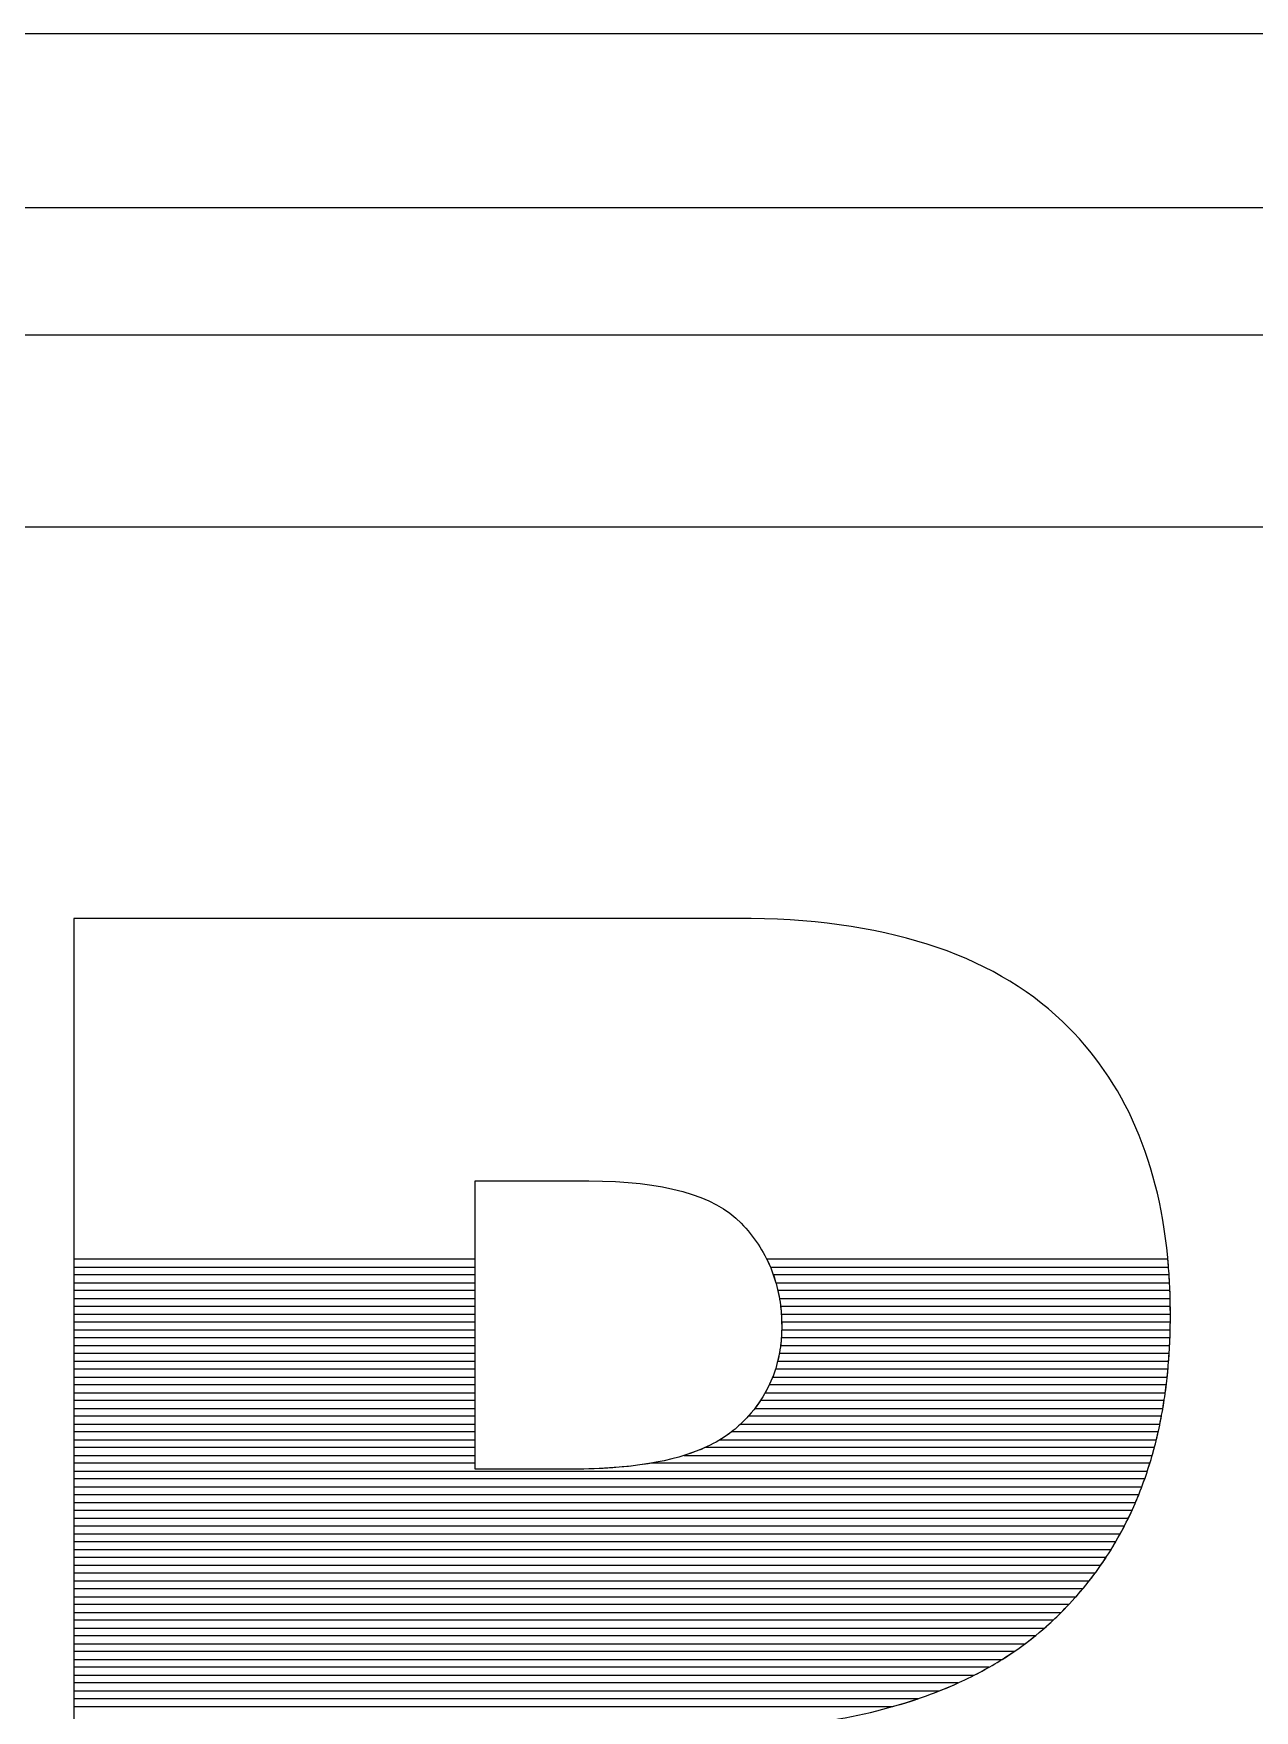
# Model space of a CAD drawing. Header units: inches. Extents: x -18.82 to -13.93, y 5.38 to 6.84.
# Drawn here: x -15.786 to -15.347, y 6.055 to 6.658 of the extents above; entities that cross this region are included whole.
import ezdxf

# ---------------------------------------------------------------- set-up
doc = ezdxf.new("R2010")
doc.units = ezdxf.units.IN
doc.header["$MEASUREMENT"] = 0
doc.layers.add('Layer 1', color=7, linetype='Continuous')

msp = doc.modelspace()

# ---------------------------------------------------------------- linework, layer by layer
at = {"layer": 'Layer 1', "color": 155}
msp.add_open_spline([(-17.44683, 6.65837), (-17.40052, 6.60463), (-17.36085, 6.54503), (-17.32916, 6.48076), (-17.32916, 6.48076), (-17.32916, 6.48076), (-13.92524, 6.48076), (-13.92524, 6.48076), (-13.92524, 6.48076), (-13.92524, 6.48076), (-13.92524, 6.65837), (-13.92524, 6.65837), (-13.92524, 6.65837), (-13.92524, 6.65837), (-17.44683, 6.65837), (-17.44683, 6.65837)], degree=3, knots=[0, 0, 0, 0, 0.2, 0.2, 0.2, 0.2, 0.4, 0.4, 0.4, 0.4, 0.6, 0.6, 0.6, 0.6, 1, 1, 1, 1], dxfattribs=at)
at = {"layer": 'Layer 1', "color": 7}
msp.add_open_spline([(-17.39783, 6.59574), (-17.38719, 6.58076), (-17.37692, 6.56549), (-17.36726, 6.54981), (-17.36726, 6.54981), (-17.36726, 6.54981), (-13.92524, 6.54981), (-13.92524, 6.54981), (-13.92524, 6.54981), (-13.92524, 6.54981), (-13.92524, 6.59574), (-13.92524, 6.59574), (-13.92524, 6.59574), (-13.92524, 6.59574), (-17.39783, 6.59574), (-17.39783, 6.59574)], degree=3, knots=[0, 0, 0, 0, 0.2, 0.2, 0.2, 0.2, 0.4, 0.4, 0.4, 0.4, 0.6, 0.6, 0.6, 0.6, 1, 1, 1, 1], dxfattribs=at)
at = {"layer": 'Layer 1', "color": 251}
for points, knots in [([(-15.77176, 6.21461), (-15.77176, 6.21461), (-15.77176, 6.34007), (-15.77176, 6.34007), (-15.77176, 6.34007), (-15.77176, 6.34007), (-15.53306, 6.34007), (-15.53306, 6.34007), (-15.53306, 6.34007), (-15.48109, 6.34007), (-15.44217, 6.32771), (-15.41626, 6.30299), (-15.41626, 6.30299), (-15.39373, 6.28146), (-15.381, 6.252), (-15.37809, 6.21461), (-15.37809, 6.21461), (-15.37809, 6.21461), (-15.52131, 6.21461), (-15.52131, 6.21461), (-15.52131, 6.21461), (-15.52373, 6.22037), (-15.52722, 6.22563), (-15.5318, 6.23041), (-15.5318, 6.23041), (-15.54153, 6.24053), (-15.55981, 6.24561), (-15.58665, 6.24561), (-15.58665, 6.24561), (-15.58665, 6.24561), (-15.62752, 6.24561), (-15.62752, 6.24561), (-15.62752, 6.24561), (-15.62752, 6.24561), (-15.62752, 6.21461), (-15.62752, 6.21461), (-15.62752, 6.21461), (-15.62752, 6.21461), (-15.77176, 6.21461), (-15.77176, 6.21461)], [0, 0, 0, 0, 0.090909, 0.090909, 0.090909, 0.090909, 0.181818, 0.181818, 0.181818, 0.181818, 0.272727, 0.272727, 0.272727, 0.272727, 0.363636, 0.363636, 0.363636, 0.363636, 0.454545, 0.454545, 0.454545, 0.454545, 0.545455, 0.545455, 0.545455, 0.545455, 0.636364, 0.636364, 0.636364, 0.636364, 0.727273, 0.727273, 0.727273, 0.727273, 0.818182, 0.818182, 0.818182, 0.818182, 1, 1, 1, 1]), ([(-15.77176, 6.20897), (-15.77176, 6.20897), (-15.77176, 6.21743), (-15.77176, 6.21743), (-15.77176, 6.21743), (-15.77176, 6.21743), (-15.62752, 6.21743), (-15.62752, 6.21743), (-15.62752, 6.21743), (-15.62752, 6.21743), (-15.62752, 6.20897), (-15.62752, 6.20897), (-15.62752, 6.20897), (-15.62752, 6.20897), (-15.77176, 6.20897), (-15.77176, 6.20897)], [0, 0, 0, 0, 0.2, 0.2, 0.2, 0.2, 0.4, 0.4, 0.4, 0.4, 0.6, 0.6, 0.6, 0.6, 1, 1, 1, 1]), ([(-15.5226, 6.21743), (-15.5226, 6.21743), (-15.37833, 6.21743), (-15.37833, 6.21743), (-15.37833, 6.21743), (-15.37807, 6.21466), (-15.37787, 6.21183), (-15.37773, 6.20897), (-15.37773, 6.20897), (-15.37773, 6.20897), (-15.51933, 6.20897), (-15.51933, 6.20897), (-15.51933, 6.20897), (-15.52017, 6.21191), (-15.52126, 6.21472), (-15.5226, 6.21743)], [0, 0, 0, 0, 0.2, 0.2, 0.2, 0.2, 0.4, 0.4, 0.4, 0.4, 0.6, 0.6, 0.6, 0.6, 1, 1, 1, 1]), ([(-15.77176, 6.20332), (-15.77176, 6.20332), (-15.77176, 6.21179), (-15.77176, 6.21179), (-15.77176, 6.21179), (-15.77176, 6.21179), (-15.62752, 6.21179), (-15.62752, 6.21179), (-15.62752, 6.21179), (-15.62752, 6.21179), (-15.62752, 6.20332), (-15.62752, 6.20332), (-15.62752, 6.20332), (-15.62752, 6.20332), (-15.77176, 6.20332), (-15.77176, 6.20332)], [0, 0, 0, 0, 0.2, 0.2, 0.2, 0.2, 0.4, 0.4, 0.4, 0.4, 0.6, 0.6, 0.6, 0.6, 1, 1, 1, 1]), ([(-15.52022, 6.21179), (-15.52022, 6.21179), (-15.37789, 6.21179), (-15.37789, 6.21179), (-15.37789, 6.21179), (-15.37771, 6.20901), (-15.37758, 6.20619), (-15.37751, 6.20332), (-15.37751, 6.20332), (-15.37751, 6.20332), (-15.51805, 6.20332), (-15.51805, 6.20332), (-15.51805, 6.20332), (-15.51855, 6.20625), (-15.51927, 6.20907), (-15.52022, 6.21179)], [0, 0, 0, 0, 0.2, 0.2, 0.2, 0.2, 0.4, 0.4, 0.4, 0.4, 0.6, 0.6, 0.6, 0.6, 1, 1, 1, 1]), ([(-15.77176, 6.19768), (-15.77176, 6.19768), (-15.77176, 6.20615), (-15.77176, 6.20615), (-15.77176, 6.20615), (-15.77176, 6.20615), (-15.62752, 6.20615), (-15.62752, 6.20615), (-15.62752, 6.20615), (-15.62752, 6.20615), (-15.62752, 6.19768), (-15.62752, 6.19768), (-15.62752, 6.19768), (-15.62752, 6.19768), (-15.77176, 6.19768), (-15.77176, 6.19768)], [0, 0, 0, 0, 0.2, 0.2, 0.2, 0.2, 0.4, 0.4, 0.4, 0.4, 0.6, 0.6, 0.6, 0.6, 1, 1, 1, 1]), ([(-15.51861, 6.20615), (-15.51861, 6.20615), (-15.3776, 6.20615), (-15.3776, 6.20615), (-15.3776, 6.20615), (-15.3775, 6.20336), (-15.37744, 6.20054), (-15.37744, 6.19768), (-15.37744, 6.19768), (-15.37744, 6.19768), (-15.51738, 6.19768), (-15.51738, 6.19768), (-15.51738, 6.19768), (-15.51758, 6.20059), (-15.518, 6.20342), (-15.51861, 6.20615)], [0, 0, 0, 0, 0.2, 0.2, 0.2, 0.2, 0.4, 0.4, 0.4, 0.4, 0.6, 0.6, 0.6, 0.6, 1, 1, 1, 1]), ([(-15.77176, 6.19203), (-15.77176, 6.19203), (-15.77176, 6.2005), (-15.77176, 6.2005), (-15.77176, 6.2005), (-15.77176, 6.2005), (-15.62752, 6.2005), (-15.62752, 6.2005), (-15.62752, 6.2005), (-15.62752, 6.2005), (-15.62752, 6.19203), (-15.62752, 6.19203), (-15.62752, 6.19203), (-15.62752, 6.19203), (-15.77176, 6.19203), (-15.77176, 6.19203)], [0, 0, 0, 0, 0.2, 0.2, 0.2, 0.2, 0.4, 0.4, 0.4, 0.4, 0.6, 0.6, 0.6, 0.6, 1, 1, 1, 1]), ([(-15.51764, 6.2005), (-15.51764, 6.2005), (-15.37746, 6.2005), (-15.37746, 6.2005), (-15.37746, 6.2005), (-15.37746, 6.2005), (-15.37744, 6.19743), (-15.37744, 6.19743), (-15.37744, 6.19743), (-15.37744, 6.19562), (-15.37746, 6.19382), (-15.3775, 6.19203), (-15.3775, 6.19203), (-15.3775, 6.19203), (-15.51724, 6.19203), (-15.51724, 6.19203), (-15.51724, 6.19203), (-15.51724, 6.19203), (-15.51723, 6.19331), (-15.51723, 6.19331), (-15.51723, 6.19331), (-15.51723, 6.19577), (-15.51737, 6.19817), (-15.51764, 6.2005)], [0, 0, 0, 0, 0.142857, 0.142857, 0.142857, 0.142857, 0.285714, 0.285714, 0.285714, 0.285714, 0.428571, 0.428571, 0.428571, 0.428571, 0.571429, 0.571429, 0.571429, 0.571429, 0.714286, 0.714286, 0.714286, 0.714286, 1, 1, 1, 1]), ([(-15.77176, 6.18639), (-15.77176, 6.18639), (-15.77176, 6.19485), (-15.77176, 6.19485), (-15.77176, 6.19485), (-15.77176, 6.19485), (-15.62752, 6.19485), (-15.62752, 6.19485), (-15.62752, 6.19485), (-15.62752, 6.19485), (-15.62752, 6.18639), (-15.62752, 6.18639), (-15.62752, 6.18639), (-15.62752, 6.18639), (-15.77176, 6.18639), (-15.77176, 6.18639)], [0, 0, 0, 0, 0.2, 0.2, 0.2, 0.2, 0.4, 0.4, 0.4, 0.4, 0.6, 0.6, 0.6, 0.6, 1, 1, 1, 1]), ([(-15.77176, 6.18074), (-15.77176, 6.18074), (-15.77176, 6.18921), (-15.77176, 6.18921), (-15.77176, 6.18921), (-15.77176, 6.18921), (-15.62752, 6.18921), (-15.62752, 6.18921), (-15.62752, 6.18921), (-15.62752, 6.18921), (-15.62752, 6.18074), (-15.62752, 6.18074), (-15.62752, 6.18074), (-15.62752, 6.18074), (-15.77176, 6.18074), (-15.77176, 6.18074)], [0, 0, 0, 0, 0.2, 0.2, 0.2, 0.2, 0.4, 0.4, 0.4, 0.4, 0.6, 0.6, 0.6, 0.6, 1, 1, 1, 1]), ([(-15.51737, 6.18921), (-15.51737, 6.18921), (-15.37759, 6.18921), (-15.37759, 6.18921), (-15.37759, 6.18921), (-15.37769, 6.18635), (-15.37785, 6.18352), (-15.37807, 6.18074), (-15.37807, 6.18074), (-15.37807, 6.18074), (-15.51869, 6.18074), (-15.51869, 6.18074), (-15.51869, 6.18074), (-15.51802, 6.18345), (-15.51758, 6.18628), (-15.51737, 6.18921)], [0, 0, 0, 0, 0.2, 0.2, 0.2, 0.2, 0.4, 0.4, 0.4, 0.4, 0.6, 0.6, 0.6, 0.6, 1, 1, 1, 1]), ([(-15.51725, 6.19485), (-15.51725, 6.19485), (-15.37745, 6.19485), (-15.37745, 6.19485), (-15.37745, 6.19485), (-15.37748, 6.19199), (-15.37757, 6.18917), (-15.37771, 6.18639), (-15.37771, 6.18639), (-15.37771, 6.18639), (-15.51765, 6.18639), (-15.51765, 6.18639), (-15.51765, 6.18639), (-15.51737, 6.18863), (-15.51723, 6.19094), (-15.51723, 6.19331), (-15.51723, 6.19331), (-15.51723, 6.19331), (-15.51725, 6.19485), (-15.51725, 6.19485)], [0, 0, 0, 0, 0.166667, 0.166667, 0.166667, 0.166667, 0.333333, 0.333333, 0.333333, 0.333333, 0.5, 0.5, 0.5, 0.5, 0.666667, 0.666667, 0.666667, 0.666667, 1, 1, 1, 1]), ([(-15.77176, 6.17509), (-15.77176, 6.17509), (-15.77176, 6.18356), (-15.77176, 6.18356), (-15.77176, 6.18356), (-15.77176, 6.18356), (-15.62752, 6.18356), (-15.62752, 6.18356), (-15.62752, 6.18356), (-15.62752, 6.18356), (-15.62752, 6.17509), (-15.62752, 6.17509), (-15.62752, 6.17509), (-15.62752, 6.17509), (-15.77176, 6.17509), (-15.77176, 6.17509)], [0, 0, 0, 0, 0.2, 0.2, 0.2, 0.2, 0.4, 0.4, 0.4, 0.4, 0.6, 0.6, 0.6, 0.6, 1, 1, 1, 1]), ([(-15.51809, 6.18356), (-15.51809, 6.18356), (-15.37787, 6.18356), (-15.37787, 6.18356), (-15.37787, 6.18356), (-15.37805, 6.1807), (-15.37829, 6.17787), (-15.37859, 6.17509), (-15.37859, 6.17509), (-15.37859, 6.17509), (-15.52046, 6.17509), (-15.52046, 6.17509), (-15.52046, 6.17509), (-15.51942, 6.1778), (-15.51863, 6.18062), (-15.51809, 6.18356)], [0, 0, 0, 0, 0.2, 0.2, 0.2, 0.2, 0.4, 0.4, 0.4, 0.4, 0.6, 0.6, 0.6, 0.6, 1, 1, 1, 1]), ([(-15.77176, 6.16945), (-15.77176, 6.16945), (-15.77176, 6.17792), (-15.77176, 6.17792), (-15.77176, 6.17792), (-15.77176, 6.17792), (-15.62752, 6.17792), (-15.62752, 6.17792), (-15.62752, 6.17792), (-15.62752, 6.17792), (-15.62752, 6.16945), (-15.62752, 6.16945), (-15.62752, 6.16945), (-15.62752, 6.16945), (-15.77176, 6.16945), (-15.77176, 6.16945)], [0, 0, 0, 0, 0.2, 0.2, 0.2, 0.2, 0.4, 0.4, 0.4, 0.4, 0.6, 0.6, 0.6, 0.6, 1, 1, 1, 1]), ([(-15.51948, 6.17792), (-15.51948, 6.17792), (-15.37831, 6.17792), (-15.37831, 6.17792), (-15.37831, 6.17792), (-15.37857, 6.17505), (-15.37889, 6.17223), (-15.37928, 6.16945), (-15.37928, 6.16945), (-15.37928, 6.16945), (-15.52313, 6.16945), (-15.52313, 6.16945), (-15.52313, 6.16945), (-15.52163, 6.17213), (-15.52041, 6.17496), (-15.51948, 6.17792)], [0, 0, 0, 0, 0.2, 0.2, 0.2, 0.2, 0.4, 0.4, 0.4, 0.4, 0.6, 0.6, 0.6, 0.6, 1, 1, 1, 1]), ([(-15.77176, 6.16381), (-15.77176, 6.16381), (-15.77176, 6.17227), (-15.77176, 6.17227), (-15.77176, 6.17227), (-15.77176, 6.17227), (-15.62752, 6.17227), (-15.62752, 6.17227), (-15.62752, 6.17227), (-15.62752, 6.17227), (-15.62752, 6.16381), (-15.62752, 6.16381), (-15.62752, 6.16381), (-15.62752, 6.16381), (-15.77176, 6.16381), (-15.77176, 6.16381)], [0, 0, 0, 0, 0.2, 0.2, 0.2, 0.2, 0.4, 0.4, 0.4, 0.4, 0.6, 0.6, 0.6, 0.6, 1, 1, 1, 1]), ([(-15.52168, 6.17227), (-15.52168, 6.17227), (-15.37891, 6.17227), (-15.37891, 6.17227), (-15.37891, 6.17227), (-15.37926, 6.16941), (-15.37967, 6.16658), (-15.38015, 6.16381), (-15.38015, 6.16381), (-15.38015, 6.16381), (-15.52689, 6.16381), (-15.52689, 6.16381), (-15.52689, 6.16381), (-15.52482, 6.16647), (-15.52308, 6.16929), (-15.52168, 6.17227)], [0, 0, 0, 0, 0.2, 0.2, 0.2, 0.2, 0.4, 0.4, 0.4, 0.4, 0.6, 0.6, 0.6, 0.6, 1, 1, 1, 1]), ([(-15.77176, 6.15816), (-15.77176, 6.15816), (-15.77176, 6.16663), (-15.77176, 6.16663), (-15.77176, 6.16663), (-15.77176, 6.16663), (-15.62752, 6.16663), (-15.62752, 6.16663), (-15.62752, 6.16663), (-15.62752, 6.16663), (-15.62752, 6.15816), (-15.62752, 6.15816), (-15.62752, 6.15816), (-15.62752, 6.15816), (-15.77176, 6.15816), (-15.77176, 6.15816)], [0, 0, 0, 0, 0.2, 0.2, 0.2, 0.2, 0.4, 0.4, 0.4, 0.4, 0.6, 0.6, 0.6, 0.6, 1, 1, 1, 1]), ([(-15.52486, 6.16663), (-15.52486, 6.16663), (-15.37969, 6.16663), (-15.37969, 6.16663), (-15.37969, 6.16663), (-15.38013, 6.16376), (-15.38064, 6.16094), (-15.38121, 6.15816), (-15.38121, 6.15816), (-15.38121, 6.15816), (-15.53204, 6.15816), (-15.53204, 6.15816), (-15.53204, 6.15816), (-15.52925, 6.1608), (-15.52686, 6.16362), (-15.52486, 6.16663)], [0, 0, 0, 0, 0.2, 0.2, 0.2, 0.2, 0.4, 0.4, 0.4, 0.4, 0.6, 0.6, 0.6, 0.6, 1, 1, 1, 1]), ([(-15.77176, 6.15252), (-15.77176, 6.15252), (-15.77176, 6.16098), (-15.77176, 6.16098), (-15.77176, 6.16098), (-15.77176, 6.16098), (-15.62752, 6.16098), (-15.62752, 6.16098), (-15.62752, 6.16098), (-15.62752, 6.16098), (-15.62752, 6.15252), (-15.62752, 6.15252), (-15.62752, 6.15252), (-15.62752, 6.15252), (-15.77176, 6.15252), (-15.77176, 6.15252)], [0, 0, 0, 0, 0.2, 0.2, 0.2, 0.2, 0.4, 0.4, 0.4, 0.4, 0.6, 0.6, 0.6, 0.6, 1, 1, 1, 1]), ([(-15.52927, 6.16098), (-15.52927, 6.16098), (-15.38065, 6.16098), (-15.38065, 6.16098), (-15.38065, 6.16098), (-15.3812, 6.15811), (-15.3818, 6.15529), (-15.38248, 6.15252), (-15.38248, 6.15252), (-15.38248, 6.15252), (-15.53939, 6.15252), (-15.53939, 6.15252), (-15.53939, 6.15252), (-15.53743, 6.1537), (-15.53564, 6.15499), (-15.53402, 6.15638), (-15.53402, 6.15638), (-15.5323, 6.15785), (-15.53072, 6.15939), (-15.52927, 6.16098)], [0, 0, 0, 0, 0.166667, 0.166667, 0.166667, 0.166667, 0.333333, 0.333333, 0.333333, 0.333333, 0.5, 0.5, 0.5, 0.5, 0.666667, 0.666667, 0.666667, 0.666667, 1, 1, 1, 1]), ([(-15.77176, 6.14687), (-15.77176, 6.14687), (-15.77176, 6.15534), (-15.77176, 6.15534), (-15.77176, 6.15534), (-15.77176, 6.15534), (-15.62752, 6.15534), (-15.62752, 6.15534), (-15.62752, 6.15534), (-15.62752, 6.15534), (-15.62752, 6.14687), (-15.62752, 6.14687), (-15.62752, 6.14687), (-15.62752, 6.14687), (-15.77176, 6.14687), (-15.77176, 6.14687)], [0, 0, 0, 0, 0.2, 0.2, 0.2, 0.2, 0.4, 0.4, 0.4, 0.4, 0.6, 0.6, 0.6, 0.6, 1, 1, 1, 1]), ([(-15.53529, 6.15534), (-15.53529, 6.15534), (-15.38182, 6.15534), (-15.38182, 6.15534), (-15.38182, 6.15534), (-15.38247, 6.15246), (-15.38319, 6.14964), (-15.38398, 6.14687), (-15.38398, 6.14687), (-15.38398, 6.14687), (-15.55231, 6.14687), (-15.55231, 6.14687), (-15.55231, 6.14687), (-15.54544, 6.149), (-15.53978, 6.15182), (-15.53529, 6.15534)], [0, 0, 0, 0, 0.2, 0.2, 0.2, 0.2, 0.4, 0.4, 0.4, 0.4, 0.6, 0.6, 0.6, 0.6, 1, 1, 1, 1]), ([(-15.77176, 6.14122), (-15.77176, 6.14122), (-15.77176, 6.14969), (-15.77176, 6.14969), (-15.77176, 6.14969), (-15.77176, 6.14969), (-15.62752, 6.14969), (-15.62752, 6.14969), (-15.62752, 6.14969), (-15.62752, 6.14969), (-15.62752, 6.14196), (-15.62752, 6.14196), (-15.62752, 6.14196), (-15.62752, 6.14196), (-15.59234, 6.14196), (-15.59234, 6.14196), (-15.59234, 6.14196), (-15.57208, 6.14196), (-15.55622, 6.14454), (-15.54479, 6.14969), (-15.54479, 6.14969), (-15.54479, 6.14969), (-15.3832, 6.14969), (-15.3832, 6.14969), (-15.3832, 6.14969), (-15.38396, 6.14681), (-15.3848, 6.14399), (-15.38571, 6.14122), (-15.38571, 6.14122), (-15.38571, 6.14122), (-15.77176, 6.14122), (-15.77176, 6.14122)], [0, 0, 0, 0, 0.111111, 0.111111, 0.111111, 0.111111, 0.222222, 0.222222, 0.222222, 0.222222, 0.333333, 0.333333, 0.333333, 0.333333, 0.444444, 0.444444, 0.444444, 0.444444, 0.555556, 0.555556, 0.555556, 0.555556, 0.666667, 0.666667, 0.666667, 0.666667, 0.777778, 0.777778, 0.777778, 0.777778, 1, 1, 1, 1]), ([(-15.77176, 6.13558), (-15.77176, 6.13558), (-15.77176, 6.14405), (-15.77176, 6.14405), (-15.77176, 6.14405), (-15.77176, 6.14405), (-15.62752, 6.14405), (-15.62752, 6.14405), (-15.62752, 6.14405), (-15.62752, 6.14405), (-15.62752, 6.14196), (-15.62752, 6.14196), (-15.62752, 6.14196), (-15.62752, 6.14196), (-15.59234, 6.14196), (-15.59234, 6.14196), (-15.59234, 6.14196), (-15.58181, 6.14196), (-15.57248, 6.14266), (-15.56434, 6.14405), (-15.56434, 6.14405), (-15.56434, 6.14405), (-15.38481, 6.14405), (-15.38481, 6.14405), (-15.38481, 6.14405), (-15.3857, 6.14117), (-15.38667, 6.13834), (-15.38771, 6.13558), (-15.38771, 6.13558), (-15.38771, 6.13558), (-15.77176, 6.13558), (-15.77176, 6.13558)], [0, 0, 0, 0, 0.111111, 0.111111, 0.111111, 0.111111, 0.222222, 0.222222, 0.222222, 0.222222, 0.333333, 0.333333, 0.333333, 0.333333, 0.444444, 0.444444, 0.444444, 0.444444, 0.555556, 0.555556, 0.555556, 0.555556, 0.666667, 0.666667, 0.666667, 0.666667, 0.777778, 0.777778, 0.777778, 0.777778, 1, 1, 1, 1]), ([(-15.77176, 6.12993), (-15.77176, 6.12993), (-15.77176, 6.1384), (-15.77176, 6.1384), (-15.77176, 6.1384), (-15.77176, 6.1384), (-15.38667, 6.1384), (-15.38667, 6.1384), (-15.38667, 6.1384), (-15.38769, 6.13552), (-15.3888, 6.13269), (-15.38998, 6.12993), (-15.38998, 6.12993), (-15.38998, 6.12993), (-15.77176, 6.12993), (-15.77176, 6.12993)], [0, 0, 0, 0, 0.2, 0.2, 0.2, 0.2, 0.4, 0.4, 0.4, 0.4, 0.6, 0.6, 0.6, 0.6, 1, 1, 1, 1]), ([(-15.77176, 6.12429), (-15.77176, 6.12429), (-15.77176, 6.13276), (-15.77176, 6.13276), (-15.77176, 6.13276), (-15.77176, 6.13276), (-15.38881, 6.13276), (-15.38881, 6.13276), (-15.38881, 6.13276), (-15.38997, 6.12987), (-15.39122, 6.12705), (-15.39257, 6.12429), (-15.39257, 6.12429), (-15.39257, 6.12429), (-15.77176, 6.12429), (-15.77176, 6.12429)], [0, 0, 0, 0, 0.2, 0.2, 0.2, 0.2, 0.4, 0.4, 0.4, 0.4, 0.6, 0.6, 0.6, 0.6, 1, 1, 1, 1]), ([(-15.77176, 6.11865), (-15.77176, 6.11865), (-15.77176, 6.12711), (-15.77176, 6.12711), (-15.77176, 6.12711), (-15.77176, 6.12711), (-15.39123, 6.12711), (-15.39123, 6.12711), (-15.39123, 6.12711), (-15.39256, 6.12422), (-15.39398, 6.1214), (-15.39549, 6.11865), (-15.39549, 6.11865), (-15.39549, 6.11865), (-15.77176, 6.11865), (-15.77176, 6.11865)], [0, 0, 0, 0, 0.2, 0.2, 0.2, 0.2, 0.4, 0.4, 0.4, 0.4, 0.6, 0.6, 0.6, 0.6, 1, 1, 1, 1])]:
    msp.add_open_spline(points, degree=3, knots=knots, dxfattribs=at)
at = {"layer": 'Layer 1', "color": 129}
for points in [[(-15.77176, 6.113), (-15.77176, 6.113), (-15.77176, 6.12147), (-15.77176, 6.12147), (-15.77176, 6.12147), (-15.77176, 6.12147), (-15.39398, 6.12147), (-15.39398, 6.12147), (-15.39398, 6.12147), (-15.39548, 6.11857), (-15.39707, 6.11575), (-15.39878, 6.113), (-15.39878, 6.113), (-15.39878, 6.113), (-15.77176, 6.113), (-15.77176, 6.113)], [(-15.77176, 6.10735), (-15.77176, 6.10735), (-15.77176, 6.11582), (-15.77176, 6.11582), (-15.77176, 6.11582), (-15.77176, 6.11582), (-15.39708, 6.11582), (-15.39708, 6.11582), (-15.39708, 6.11582), (-15.39878, 6.11292), (-15.40058, 6.1101), (-15.40249, 6.10735), (-15.40249, 6.10735), (-15.40249, 6.10735), (-15.77176, 6.10735), (-15.77176, 6.10735)], [(-15.77176, 6.10171), (-15.77176, 6.10171), (-15.77176, 6.11018), (-15.77176, 6.11018), (-15.77176, 6.11018), (-15.77176, 6.11018), (-15.40058, 6.11018), (-15.40058, 6.11018), (-15.40058, 6.11018), (-15.4025, 6.10727), (-15.40452, 6.10444), (-15.40667, 6.10171), (-15.40667, 6.10171), (-15.40667, 6.10171), (-15.77176, 6.10171), (-15.77176, 6.10171)]]:
    msp.add_open_spline(points, degree=3, knots=[0, 0, 0, 0, 0.2, 0.2, 0.2, 0.2, 0.4, 0.4, 0.4, 0.4, 0.6, 0.6, 0.6, 0.6, 1, 1, 1, 1], dxfattribs=at)
at = {"layer": 'Layer 1', "color": 250}
for points, knots in [([(-15.77176, 6.09606), (-15.77176, 6.09606), (-15.77176, 6.10453), (-15.77176, 6.10453), (-15.77176, 6.10453), (-15.77176, 6.10453), (-15.40452, 6.10453), (-15.40452, 6.10453), (-15.40452, 6.10453), (-15.40667, 6.10162), (-15.40896, 6.0988), (-15.41138, 6.09606), (-15.41138, 6.09606), (-15.41138, 6.09606), (-15.77176, 6.09606), (-15.77176, 6.09606)], [0, 0, 0, 0, 0.2, 0.2, 0.2, 0.2, 0.4, 0.4, 0.4, 0.4, 0.6, 0.6, 0.6, 0.6, 1, 1, 1, 1]), ([(-15.77176, 6.09042), (-15.77176, 6.09042), (-15.77176, 6.09889), (-15.77176, 6.09889), (-15.77176, 6.09889), (-15.77176, 6.09889), (-15.40895, 6.09889), (-15.40895, 6.09889), (-15.40895, 6.09889), (-15.41139, 6.09596), (-15.41397, 6.09313), (-15.41669, 6.09042), (-15.41669, 6.09042), (-15.41669, 6.09042), (-15.77176, 6.09042), (-15.77176, 6.09042)], [0, 0, 0, 0, 0.2, 0.2, 0.2, 0.2, 0.4, 0.4, 0.4, 0.4, 0.6, 0.6, 0.6, 0.6, 1, 1, 1, 1]), ([(-15.77176, 6.08477), (-15.77176, 6.08477), (-15.77176, 6.09324), (-15.77176, 6.09324), (-15.77176, 6.09324), (-15.77176, 6.09324), (-15.41395, 6.09324), (-15.41395, 6.09324), (-15.41395, 6.09324), (-15.41581, 6.09126), (-15.41775, 6.08933), (-15.41976, 6.08745), (-15.41976, 6.08745), (-15.42073, 6.08654), (-15.42172, 6.08565), (-15.42272, 6.08477), (-15.42272, 6.08477), (-15.42272, 6.08477), (-15.77176, 6.08477), (-15.77176, 6.08477)], [0, 0, 0, 0, 0.166667, 0.166667, 0.166667, 0.166667, 0.333333, 0.333333, 0.333333, 0.333333, 0.5, 0.5, 0.5, 0.5, 0.666667, 0.666667, 0.666667, 0.666667, 1, 1, 1, 1]), ([(-15.77176, 6.07913), (-15.77176, 6.07913), (-15.77176, 6.08759), (-15.77176, 6.08759), (-15.77176, 6.08759), (-15.77176, 6.08759), (-15.4196, 6.08759), (-15.4196, 6.08759), (-15.4196, 6.08759), (-15.4196, 6.08759), (-15.41976, 6.08745), (-15.41976, 6.08745), (-15.41976, 6.08745), (-15.42289, 6.08451), (-15.42622, 6.08174), (-15.42972, 6.07913), (-15.42972, 6.07913), (-15.42972, 6.07913), (-15.77176, 6.07913), (-15.77176, 6.07913)], [0, 0, 0, 0, 0.166667, 0.166667, 0.166667, 0.166667, 0.333333, 0.333333, 0.333333, 0.333333, 0.5, 0.5, 0.5, 0.5, 0.666667, 0.666667, 0.666667, 0.666667, 1, 1, 1, 1]), ([(-15.77176, 6.07348), (-15.77176, 6.07348), (-15.77176, 6.08195), (-15.77176, 6.08195), (-15.77176, 6.08195), (-15.77176, 6.08195), (-15.42609, 6.08195), (-15.42609, 6.08195), (-15.42609, 6.08195), (-15.42983, 6.07893), (-15.4338, 6.07611), (-15.43799, 6.07348), (-15.43799, 6.07348), (-15.43799, 6.07348), (-15.77176, 6.07348), (-15.77176, 6.07348)], [0, 0, 0, 0, 0.2, 0.2, 0.2, 0.2, 0.4, 0.4, 0.4, 0.4, 0.6, 0.6, 0.6, 0.6, 1, 1, 1, 1]), ([(-15.77176, 6.06784), (-15.77176, 6.06784), (-15.77176, 6.0763), (-15.77176, 6.0763), (-15.77176, 6.0763), (-15.77176, 6.0763), (-15.43367, 6.07631), (-15.43367, 6.07631), (-15.43367, 6.07631), (-15.43816, 6.07324), (-15.44293, 6.07042), (-15.44798, 6.06784), (-15.44798, 6.06784), (-15.44798, 6.06784), (-15.77176, 6.06784), (-15.77176, 6.06784)], [0, 0, 0, 0, 0.2, 0.2, 0.2, 0.2, 0.4, 0.4, 0.4, 0.4, 0.6, 0.6, 0.6, 0.6, 1, 1, 1, 1]), ([(-15.77176, 6.06219), (-15.77176, 6.06219), (-15.77176, 6.07066), (-15.77176, 6.07066), (-15.77176, 6.07066), (-15.77176, 6.07066), (-15.44273, 6.07066), (-15.44273, 6.07066), (-15.44273, 6.07066), (-15.44828, 6.06751), (-15.4542, 6.06469), (-15.46048, 6.06219), (-15.46048, 6.06219), (-15.46048, 6.06219), (-15.77176, 6.06219), (-15.77176, 6.06219)], [0, 0, 0, 0, 0.2, 0.2, 0.2, 0.2, 0.4, 0.4, 0.4, 0.4, 0.6, 0.6, 0.6, 0.6, 1, 1, 1, 1]), ([(-15.77176, 6.05655), (-15.77176, 6.05655), (-15.77176, 6.06502), (-15.77176, 6.06502), (-15.77176, 6.06502), (-15.77176, 6.06502), (-15.45384, 6.06502), (-15.45384, 6.06502), (-15.45384, 6.06502), (-15.4611, 6.06172), (-15.4689, 6.0589), (-15.47723, 6.05655), (-15.47723, 6.05655), (-15.47723, 6.05655), (-15.77176, 6.05655), (-15.77176, 6.05655)], [0, 0, 0, 0, 0.2, 0.2, 0.2, 0.2, 0.4, 0.4, 0.4, 0.4, 0.6, 0.6, 0.6, 0.6, 1, 1, 1, 1]), ([(-15.77176, 6.0509), (-15.77176, 6.0509), (-15.77176, 6.05937), (-15.77176, 6.05937), (-15.77176, 6.05937), (-15.77176, 6.05937), (-15.46815, 6.05937), (-15.46815, 6.05937), (-15.46815, 6.05937), (-15.47907, 6.05565), (-15.49102, 6.05282), (-15.50397, 6.0509), (-15.50397, 6.0509), (-15.50397, 6.0509), (-15.77176, 6.0509), (-15.77176, 6.0509)], [0, 0, 0, 0, 0.2, 0.2, 0.2, 0.2, 0.4, 0.4, 0.4, 0.4, 0.6, 0.6, 0.6, 0.6, 1, 1, 1, 1])]:
    msp.add_open_spline(points, degree=3, knots=knots, dxfattribs=at)

doc.saveas('drawing.dxf')
